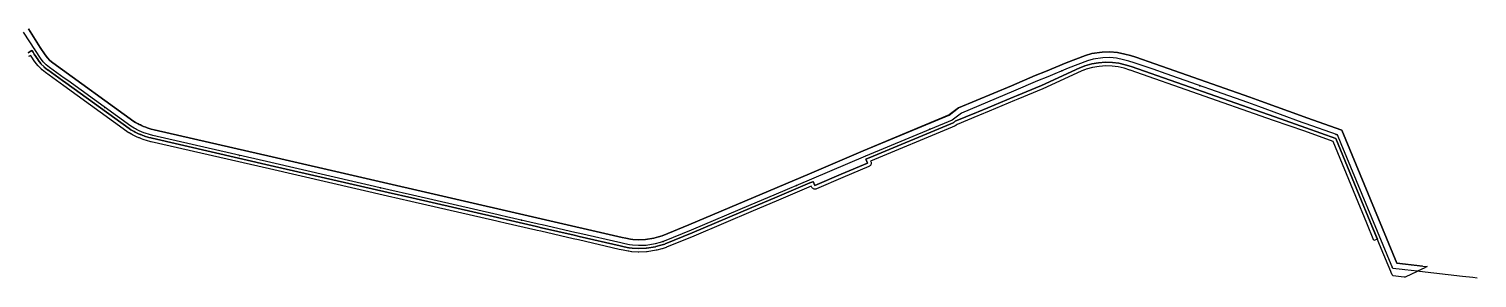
# Model space of a CAD drawing. Header units: inches. Extents: x 87989 to 118156, y 435697 to 451526.
# Drawn here: x 90501 to 91502, y 435943 to 436115 of the extents above; entities that cross this region are included whole.
import ezdxf

# ---------------------------------------------------------------- set-up
doc = ezdxf.new("R2010")
doc.units = ezdxf.units.IN
doc.header["$MEASUREMENT"] = 0
for name, color, linetype, true_color in [('As_waterkering_BWK', 7, 'Continuous', 0x7b8981), ('Beschermingszone_BWK', 7, 'Continuous', 0xcf890d), ('Grens_bebouwingsvrije_zone_BWK', 7, 'Continuous', 0x6789ae), ('Kernzone_BWK', 7, 'Continuous', 0xcb89af), ('Kunstwerken_BWK', 7, 'Continuous', 0xc78952), ('Referentiepunten_BWK', 7, 'Continuous', 0x178980)]:
    doc.layers.add(name, color=color, linetype=linetype, true_color=true_color)

msp = doc.modelspace()

# ---------------------------------------------------------------- linework, layer by layer
at = {"layer": 'As_waterkering_BWK'}
msp.add_lwpolyline([(91501.8, 435942.7102), (91498.789, 435943.0538), (91491.7651, 435943.855), (91462.094, 435947.2415), (91460.692, 435947.4015), (91451.9899, 435948.3951), (91449.984, 435948.6231), (91443.5685, 435949.3557), (91407.987, 436035.4876), (91405.4556, 436041.6153), (91405.321, 436041.6627), (91382.9418, 436049.5466), (91381.0799, 436050.2378), (91351.0073, 436061.2187), (91343.4351, 436063.9231), (91287.0155, 436083.8135), (91277.9615, 436086.932), (91264.923, 436091.4862), (91261.2397, 436092.5865), (91257.5179, 436093.5567), (91252.7907, 436094.5788), (91248.0174, 436095.0185), (91243.2239, 436094.8793), (91236.5012, 436093.8956), (91232.6336, 436092.7716), (91219.2757, 436087.7384), (91205.1539, 436081.8068), (91198.0188, 436078.8769), (91181.592, 436071.8475), (91145.5369, 436056.7468), (91139.0805, 436051.8746), (91079.1861, 436026.9399), (91042.0422, 436011.1027), (91015.831, 436000), (91000, 435993.294), (90958.82, 435975.85), (90940.08, 435968.13), (90937.33, 435967.25), (90933.92, 435966.35), (90927.69, 435965.29), (90922.46, 435965.11), (90918.2, 435965.38), (90916.23, 435965.63), (90912.8733, 435966.3013), (90910.1256, 435966.9253), (90881.88, 435973.414), (90878.316, 435974.233), (90855.8273, 435979.4001), (90853.3141, 435979.9776), (90852.494, 435980.166), (90831.32, 435985.03), (90827.351, 435985.942), (90825.427, 435986.384), (90766.159, 436000), (90750.01, 436003.71), (90668.39, 436022.46), (90586.76, 436041.21), (90584.5405, 436041.8399), (90581.5739, 436042.7616), (90580.59, 436043.11), (90578.964, 436043.758), (90577.36, 436044.46), (90576.497, 436044.868), (90575.64, 436045.29), (90574.792, 436045.724), (90573.95, 436046.17), (90572.739, 436046.869), (90571.56, 436047.62), (90528.0014, 436079.1465), (90525.5373, 436080.93), (90515.41, 436088.26), (90513.076, 436090.103), (90510.989, 436092.22), (90509.18, 436094.58), (90505.7423, 436099.8257), (90497.5409, 436112.6729)], dxfattribs=at)
at = {"layer": 'Beschermingszone_BWK'}
msp.add_polyline3d([(90500.7447, 436098.3623, 0), (90502.8141, 436099.7319, 0), (90503.2338, 436100.0091, 0), (90504.063, 436098.7394, 0), (90504.8771, 436097.4971, 0), (90507.5072, 436093.4837, 0), (90507.5927, 436093.3633, 0), (90509.4017, 436091.0033, 0), (90509.5647, 436090.8159, 0), (90511.6517, 436088.6989, 0), (90511.8366, 436088.5334, 0), (90514.1706, 436086.6904, 0), (90514.2374, 436086.6398, 0), (90524.3647, 436079.3098, 0), (90526.8288, 436077.5263, 0), (90570.3874, 436045.9998, 0), (90570.4855, 436045.9331, 0), (90571.6645, 436045.1821, 0), (90571.7392, 436045.1368, 0), (90572.9502, 436044.4378, 0), (90573.0138, 436044.4026, 0), (90573.8683, 436043.9501, 0), (90574.7426, 436043.5027, 0), (90575.6278, 436043.0668, 0), (90576.5317, 436042.6398, 0), (90578.1621, 436041.9258, 0), (90578.2236, 436041.9001, 0), (90578.4628, 436041.8048, 0), (90579.8496, 436041.2521, 0), (90579.9223, 436041.2247, 0), (90580.9062, 436040.8763, 0), (90580.9805, 436040.8516, 0), (90583.9708, 436039.9229, 0), (90585.4307, 436039.5083, 0), (90586.214, 436039.286, 0), (90586.3123, 436039.2608, 0), (90667.9422, 436020.5108, 0), (90749.5622, 436001.7608, 0), (90765.7112, 435998.0508, 0), (90824.9792, 435984.4348, 0), (90826.9032, 435983.9928, 0), (90830.8722, 435983.0808, 0), (90852.0462, 435978.2168, 0), (90852.8662, 435978.0284, 0), (90855.3795, 435977.4509, 0), (90877.8681, 435972.2838, 0), (90881.4321, 435971.4648, 0), (90909.6803, 435964.9755, 0), (90912.4557, 435964.3456, 0), (90915.8378, 435963.6688, 0), (90915.9782, 435963.6459, 0), (90917.9482, 435963.3959, 0), (90918.0735, 435963.384, 0), (90922.3335, 435963.114, 0), (90922.5288, 435963.1112, 0), (90927.7588, 435963.2912, 0), (90928.0255, 435963.3183, 0), (90934.2555, 435964.3783, 0), (90934.4304, 435964.4162, 0), (90937.8404, 435965.3162, 0), (90937.9396, 435965.3452, 0), (90940.6896, 435966.2252, 0), (90940.8418, 435966.2808, 0), (90959.591, 435974.0046, 0), (91000.7801, 435991.4524, 0), (91016.6111, 435998.1584, 0), (91040.8584, 436008.4292, 0), (91042.8245, 436009.262, 0), (91043.1601, 436009.4051, 0), (91044.3158, 436006.6366, 0), (91062.5064, 436014.3926, 0), (91080.697, 436022.1487, 0), (91079.7143, 436024.4474, 0), (91079.5178, 436024.9071, 0), (91079.9627, 436025.0968, 0), (91081.8242, 436025.8718, 0), (91138.134, 436049.3141, 0), (91139.8491, 436050.0282, 0), (91140.0805, 436050.1425, 0), (91140.2852, 436050.2781, 0), (91141.2545, 436051.0096, 0), (91155.845, 436057.101, 0), (91157.046, 436057.602, 0), (91163.7405, 436060.3967, 0), (91181.259, 436067.71, 0), (91183.664, 436068.714, 0), (91200.757, 436075.849, 0), (91227.43, 436088.04, 0), (91229.159, 436088.727, 0), (91230.914, 436089.346, 0), (91235.572, 436090.635, 0), (91240.337, 436091.45, 0), (91245.159, 436091.783, 0), (91249.99, 436091.63, 0), (91254.337, 436091.084, 0), (91258.616, 436090.141, 0), (91262.79, 436088.81, 0), (91357.4716, 436055.6107, 0), (91362.0626, 436054.0009, 0), (91383.54, 436046.47, 0), (91404.334, 436039.088, 0), (91420.351, 436000, 0), (91427.92, 435981.53, 0), (91432.9154, 435969.5705, 0), (91430.5843, 435968.6643, 0), (91425.6099, 435980.5743, 0), (91418.0377, 435999.052, 0), (91402.4444, 436037.1059, 0), (91382.7082, 436044.1124, 0), (91361.2353, 436051.6417, 0), (91356.6444, 436053.2515, 0), (91262.0303, 436086.4277, 0), (91261.9626, 436086.4503, 0), (91257.9659, 436087.7243, 0), (91253.9113, 436088.6178, 0), (91249.7942, 436089.1349, 0), (91245.2057, 436089.2803, 0), (91240.6346, 436088.9646, 0), (91236.1175, 436088.192, 0), (91231.6641, 436086.9596, 0), (91230.0825, 436086.4028, 0), (91229.9909, 436086.3685, 0), (91228.3758, 436085.7257, 0), (91201.72, 436073.5419, 0), (91184.6271, 436066.4069, 0), (91182.2221, 436065.403, 0), (91164.7036, 436058.0897, 0), (91158.0088, 436055.2948, 0), (91156.8078, 436054.7938, 0), (91142.5087, 436048.8241, 0), (91141.7911, 436048.2826, 0), (91141.6658, 436048.1939, 0), (91141.461, 436048.0583, 0), (91141.1882, 436047.9013, 0), (91140.9569, 436047.787, 0), (91140.81, 436047.7202, 0), (91139.0948, 436047.0062, 0), (91082.807, 436023.5729, 0), (91082.9957, 436023.1313, 0), (91083.1212, 436022.7594, 0), (91083.1869, 436022.3724, 0), (91083.1913, 436021.9799, 0), (91083.1341, 436021.5916, 0), (91083.0169, 436021.2169, 0), (91082.8424, 436020.8653, 0), (91082.6151, 436020.5453, 0), (91082.3405, 436020.2648, 0), (91082.0254, 436020.0308, 0), (91081.6775, 436019.849, 0), (91063.4869, 436012.0929, 0), (91045.2963, 436004.3369, 0), (91044.9226, 436004.2113, 0), (91044.5339, 436004.1461, 0), (91044.1397, 436004.1428, 0), (91043.7499, 436004.2014, 0), (91043.3742, 436004.3206, 0), (91043.0218, 436004.4974, 0), (91042.7017, 436004.7274, 0), (91042.4217, 436005.0049, 0), (91042.1887, 436005.3229, 0), (91042.0087, 436005.6735, 0), (91041.8214, 436006.1221, 0), (91017.5862, 435995.8564, 0), (91001.7552, 435989.1504, 0), (90960.5546, 435971.6978, 0), (90941.794, 435963.9692, 0), (90941.6996, 435963.9325, 0), (90941.5473, 435963.8769, 0), (90941.4515, 435963.8441, 0), (90938.6706, 435962.9546, 0), (90938.5095, 435962.9076, 0), (90935.0684, 435961.999, 0), (90934.9596, 435961.9729, 0), (90934.7847, 435961.935, 0), (90934.6748, 435961.9138, 0), (90928.4448, 435960.8538, 0), (90928.2787, 435960.8312, 0), (90928.012, 435960.804, 0), (90927.8448, 435960.7927, 0), (90922.6148, 435960.6127, 0), (90922.4927, 435960.6114, 0), (90922.2974, 435960.6143, 0), (90922.1754, 435960.619, 0), (90917.9154, 435960.889, 0), (90917.8369, 435960.8952, 0), (90917.7117, 435960.9071, 0), (90917.6335, 435960.9158, 0), (90915.6635, 435961.1658, 0), (90915.5754, 435961.1786, 0), (90915.435, 435961.2015, 0), (90915.3472, 435961.2174, 0), (90911.9338, 435961.9009, 0), (90909.1237, 435962.5383, 0), (90880.8723, 435969.0283, 0), (90877.3082, 435969.8473, 0), (90854.8197, 435975.0144, 0), (90852.3064, 435975.5919, 0), (90851.4864, 435975.7803, 0), (90830.3124, 435980.6443, 0), (90826.3434, 435981.5563, 0), (90824.4194, 435981.9982, 0), (90765.1514, 435995.6142, 0), (90749.0025, 435999.3242, 0), (90667.3825, 436018.0742, 0), (90585.7218, 436036.8317, 0), (90585.5621, 436036.8727, 0), (90584.748, 436037.1033, 0), (90583.2585, 436037.5267, 0), (90580.2156, 436038.4716, 0), (90580.0948, 436038.5118, 0), (90579.065, 436038.8765, 0), (90578.9467, 436038.921, 0), (90577.5373, 436039.4824, 0), (90577.2788, 436039.5856, 0), (90577.1789, 436039.6273, 0), (90575.5392, 436040.3449, 0), (90575.453, 436040.3842, 0), (90574.5412, 436040.8154, 0), (90573.621, 436041.2685, 0), (90572.7139, 436041.7327, 0), (90572.1532, 436042.0429, 0), (90571.8241, 436042.205, 0), (90571.7275, 436042.2601, 0), (90570.4659, 436042.9856, 0), (90570.3446, 436043.0592, 0), (90569.1424, 436043.8246, 0), (90569.0804, 436043.8654, 0), (90568.9823, 436043.932, 0), (90568.9216, 436043.9746, 0), (90525.363, 436075.5011, 0), (90522.8988, 436077.2846, 0), (90512.7505, 436084.6302, 0), (90512.642, 436084.7123, 0), (90510.2873, 436086.5713, 0), (90510.1685, 436086.6712, 0), (90509.9837, 436086.8367, 0), (90509.8714, 436086.9438, 0), (90507.7844, 436089.0608, 0), (90507.6788, 436089.1747, 0), (90507.5158, 436089.3621, 0), (90507.4175, 436089.4824, 0), (90505.6085, 436091.8424, 0), (90505.5537, 436091.9167, 0), (90505.4683, 436092.0371, 0), (90505.4162, 436092.1134, 0), (90502.7861, 436096.1268, 0), (90502.5171, 436096.5374, 0), (90502.1244, 436096.2775, 0), (90501.7776, 436096.0856, 0), (90501.4047, 436095.951, 0), (90501.0153, 436095.877, 0)], dxfattribs=at)
at = {"layer": 'Grens_bebouwingsvrije_zone_BWK'}
msp.add_lwpolyline([(91464.1873, 435951.0286), (91446.365, 435953.0625), (91408.4703, 436044.7942), (91384.3025, 436053.3082), (91382.4619, 436053.9914), (91352.366, 436064.9809), (91344.7727, 436067.6928), (91288.3318, 436087.5907), (91279.2723, 436090.7111), (91266.1556, 436095.2927), (91262.317, 436096.4393), (91258.4455, 436097.4486), (91253.3991, 436098.5396), (91248.1433, 436099.0239), (91242.8751, 436098.8709), (91235.6495, 436097.8135), (91231.3684, 436096.5694), (91217.7955, 436091.4552), (91203.6197, 436085.5009), (91196.4722, 436082.5659), (91180.0325, 436075.531), (91143.5284, 436060.2422), (91137.0754, 436055.3726), (91077.633, 436030.6261), (91040.4777, 436014.784), (90957.2781, 435979.5409), (90938.7064, 435971.8903), (90936.2093, 435971.0912), (90933.0725, 435970.2633), (90927.2839, 435969.2784), (90922.5179, 435969.1144), (90918.5787, 435969.364), (90916.8748, 435969.5802), (90913.7085, 435970.2135), (90911.0163, 435970.8249), (90669.2855, 436026.3585), (90587.7544, 436045.0858), (90585.6801, 436045.6744), (90582.8354, 436046.5582), (90581.9986, 436046.8546), (90580.5067, 436047.4491), (90579.017, 436048.1011), (90578.2355, 436048.4706), (90577.4348, 436048.8649), (90576.6394, 436049.2719), (90575.8866, 436049.6707), (90574.8143, 436050.2896), (90573.8091, 436050.9299), (90517.8231, 436091.4512), (90515.75, 436093.0882), (90514.0122, 436094.851), (90512.4446, 436096.8961), (90509.1009, 436101.9982), (90500.9124, 436114.8252)], dxfattribs=at)
at = {"layer": 'Kernzone_BWK'}
msp.add_polyline3d([(90500.9141, 436114.8242, 0), (90509.1016, 436102, 0), (90512.4453, 436096.8945, 0), (90514.0117, 436094.8516, 0), (90515.75, 436093.0898, 0), (90517.8242, 436091.4531, 0), (90573.8086, 436050.9297, 0), (90574.8125, 436050.2891, 0), (90575.8867, 436049.6719, 0), (90576.6406, 436049.2734, 0), (90577.4336, 436048.8633, 0), (90578.2344, 436048.4687, 0), (90579.0156, 436048.1016, 0), (90580.5078, 436047.4492, 0), (90582, 436046.8555, 0), (90582.8359, 436046.5586, 0), (90585.6797, 436045.6758, 0), (90587.7539, 436045.0859, 0), (90669.2852, 436026.3594, 0), (90911.0156, 435970.8242, 0), (90913.707, 435970.2148, 0), (90916.875, 435969.582, 0), (90918.5781, 435969.3633, 0), (90922.5195, 435969.1133, 0), (90927.2852, 435969.2773, 0), (90933.0742, 435970.2617, 0), (90936.2109, 435971.0898, 0), (90938.707, 435971.8906, 0), (90957.2773, 435979.5391, 0), (91040.4766, 436014.7852, 0), (91077.6328, 436030.625, 0), (91137.0742, 436055.3711, 0), (91143.5273, 436060.2422, 0), (91180.0313, 436075.5313, 0), (91196.4727, 436082.5664, 0), (91203.6211, 436085.5, 0), (91217.7969, 436091.457, 0), (91231.3672, 436096.5703, 0), (91235.6484, 436097.8125, 0), (91242.875, 436098.8711, 0), (91248.1445, 436099.0234, 0), (91253.3984, 436098.5391, 0), (91258.4453, 436097.4492, 0), (91262.3164, 436096.4375, 0), (91266.1563, 436095.293, 0), (91279.2734, 436090.7109, 0), (91288.332, 436087.5898, 0), (91344.7734, 436067.6914, 0), (91352.3672, 436064.9805, 0), (91382.4609, 436053.9922, 0), (91384.3008, 436053.3086, 0), (91408.4688, 436044.793, 0), (91446.3633, 435953.0625, 0), (91464.2813, 435951.0195, 0), (91467.3857, 435950.6655, 0), (91467.3037, 435950.626, 0), (91465.943, 435949.9703, 0), (91465.736, 435949.8706, 0), (91460.6275, 435947.4089, 0), (91460.504, 435947.423, 0), (91460.3475, 435947.274, 0), (91452.1832, 435943.3397, 0), (91451.4258, 435943.4258, 0), (91449.418, 435943.6562, 0), (91443.8359, 435944.293, 0), (91443.2305, 435944.8984, 0), (91442.5781, 435946.4297, 0), (91442.2461, 435947.2344, 0), (91435.6523, 435963.0195, 0), (91427.9219, 435981.5313, 0), (91420.3516, 436000, 0), (91404.3359, 436039.0898, 0), (91383.5391, 436046.4688, 0), (91362.0625, 436054, 0), (91357.4727, 436055.6094, 0), (91262.7891, 436088.8086, 0), (91258.6172, 436090.1406, 0), (91254.3359, 436091.0859, 0), (91249.9883, 436091.6289, 0), (91245.1602, 436091.7813, 0), (91240.3359, 436091.4492, 0), (91235.5703, 436090.6367, 0), (91230.9141, 436089.3477, 0), (91229.1602, 436088.7266, 0), (91227.4297, 436088.0391, 0), (91200.7578, 436075.8477, 0), (91183.6641, 436068.7148, 0), (91181.2578, 436067.7109, 0), (91163.7422, 436060.3984, 0), (91157.0469, 436057.6016, 0), (91155.8438, 436057.1016, 0), (91141.2539, 436051.0078, 0), (91140.2852, 436050.2773, 0), (91140.082, 436050.1406, 0), (91139.8477, 436050.0273, 0), (91138.1328, 436049.3125, 0), (91081.8242, 436025.8711, 0), (91079.9609, 436025.0977, 0), (91079.5195, 436024.9063, 0), (91079.7148, 436024.4492, 0), (91080.6953, 436022.1484, 0), (91062.5078, 436014.3945, 0), (91044.3164, 436006.6367, 0), (91043.1602, 436009.4063, 0), (91042.8242, 436009.2617, 0), (91040.8594, 436008.4297, 0), (91016.6094, 435998.1602, 0), (91000.7813, 435991.4531, 0), (90959.5898, 435974.0039, 0), (90940.8438, 435966.2813, 0), (90940.6914, 435966.2266, 0), (90937.9414, 435965.3438, 0), (90937.8398, 435965.3164, 0), (90934.4297, 435964.418, 0), (90934.2539, 435964.3789, 0), (90928.0273, 435963.3164, 0), (90927.7578, 435963.293, 0), (90922.5273, 435963.1094, 0), (90922.332, 435963.1133, 0), (90918.0742, 435963.3828, 0), (90917.9492, 435963.3945, 0), (90915.9766, 435963.6445, 0), (90915.8359, 435963.668, 0), (90912.457, 435964.3437, 0), (90909.6797, 435964.9766, 0), (90881.4336, 435971.4648, 0), (90877.8672, 435972.2852, 0), (90855.3789, 435977.4492, 0), (90852.8672, 435978.0273, 0), (90852.0469, 435978.2188, 0), (90830.8711, 435983.082, 0), (90826.9023, 435983.9922, 0), (90824.9805, 435984.4336, 0), (90765.7109, 435998.0508, 0), (90749.5625, 436001.7617, 0), (90667.9414, 436020.5117, 0), (90586.3125, 436039.2617, 0), (90586.2148, 436039.2852, 0), (90585.4297, 436039.5078, 0), (90583.9727, 436039.9219, 0), (90580.9805, 436040.8516, 0), (90580.9063, 436040.875, 0), (90579.9219, 436041.2266, 0), (90579.8477, 436041.2539, 0), (90578.4609, 436041.8047, 0), (90578.2227, 436041.8984, 0), (90578.1602, 436041.9258, 0), (90576.5313, 436042.6406, 0), (90575.6289, 436043.0664, 0), (90574.7422, 436043.5039, 0), (90573.8672, 436043.9492, 0), (90573.0156, 436044.4023, 0), (90572.9492, 436044.4375, 0), (90571.7383, 436045.1367, 0), (90571.6641, 436045.1836, 0), (90570.4844, 436045.9336, 0), (90570.3867, 436046, 0), (90526.8281, 436077.5273, 0), (90524.3633, 436079.3086, 0), (90514.2383, 436086.6406, 0), (90514.1719, 436086.6914, 0), (90511.8359, 436088.5352, 0), (90511.6523, 436088.6992, 0), (90509.5664, 436090.8164, 0), (90509.4023, 436091.0039, 0), (90507.5938, 436093.3633, 0), (90507.5078, 436093.4844, 0), (90504.8789, 436097.4961, 0), (90504.0625, 436098.7383, 0), (90503.2344, 436100.0078, 0), (90502.8125, 436099.7305, 0), (90500.7461, 436098.3633, 0)], dxfattribs=at)
at = {"layer": 'Kunstwerken_BWK'}
for points in [[(91042.3069, 436011.2155), (91042.0422, 436011.1027), (91015.831, 436000), (91000, 435993.294), (90958.82, 435975.85), (90940.08, 435968.13), (90937.33, 435967.25), (90933.92, 435966.35), (90927.69, 435965.29), (90922.46, 435965.11), (90918.2, 435965.38), (90916.23, 435965.63), (90912.8733, 435966.3013), (90910.1256, 435966.9253), (90881.88, 435973.414), (90878.316, 435974.233), (90855.8273, 435979.4001), (90853.3141, 435979.9776), (90852.494, 435980.166), (90831.32, 435985.03), (90827.351, 435985.942), (90825.427, 435986.384), (90766.159, 436000), (90750.01, 436003.71), (90668.39, 436022.46), (90586.76, 436041.21), (90584.5405, 436041.8399), (90581.5739, 436042.7616), (90580.59, 436043.11), (90578.964, 436043.758), (90577.36, 436044.46), (90576.497, 436044.868), (90575.64, 436045.29), (90574.792, 436045.724), (90573.95, 436046.17), (90572.739, 436046.869), (90571.56, 436047.62), (90528.0014, 436079.1465), (90525.5373, 436080.93), (90515.41, 436088.26), (90513.076, 436090.103), (90510.989, 436092.22), (90509.18, 436094.58), (90505.7423, 436099.8257), (90504.9708, 436101.0341)], [(91139.2103, 436051.9726), (91139.0805, 436051.8746), (91079.1861, 436026.9399), (91079.0786, 436026.894)]]:
    msp.add_lwpolyline(points, dxfattribs=at)
at = {"layer": 'Referentiepunten_BWK'}
for p in [(91214.9119, 436085.9055), (91310.2796, 436075.6119), (90553.7937, 436060.4787), (91123.7027, 436045.4726), (91404.4492, 436041.9698), (90646.6976, 436027.4426), (90744.1592, 436005.0541), (91031.5446, 436006.6561), (90841.6204, 435982.6638), (90939.3639, 435967.9009), (91443.2291, 435950.1773)]:
    msp.add_point(p, dxfattribs=at)

doc.saveas('drawing.dxf')
